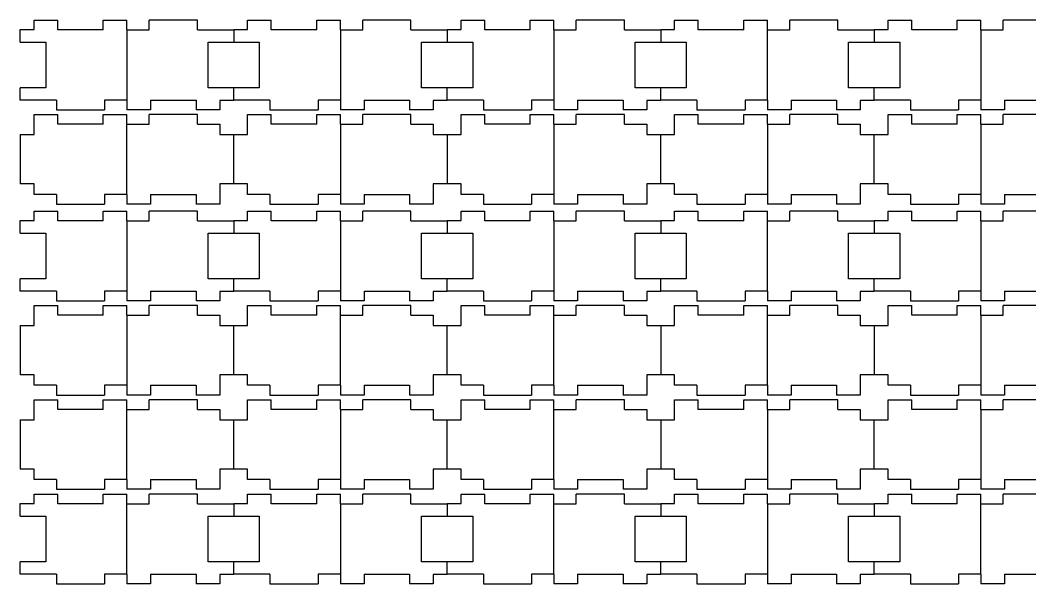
# Model space of a CAD drawing. Extents: x -371 to 97, y -273 to 225.
# Drawn here: x -368.1 to -150.6, y 103.6 to 225.1 of the extents above; entities that cross this region are included whole.
import ezdxf

# ---------------------------------------------------------------- set-up
doc = ezdxf.new("R2010")
doc.units = 0
doc.layers.get('0').update_dxf_attribs({"linetype": 'CONTINUOUS'})

msp = doc.modelspace()

# ---------------------------------------------------------------- linework, layer by layer
for p, q in [((-365.13, 225.1), (-360.03, 225.1)), ((-365.13, 223.1), (-365.13, 225.1)), ((-360.03, 223), (-360.03, 225.1)), ((-350.23, 223), (-350.23, 225.1)), ((-350.23, 225.1), (-345.13, 225.1)), ((-345.13, 223), (-345.13, 225.1)), ((-329.93, 225.1), (-340.33, 225.1)), ((-340.33, 223), (-340.33, 225.1)), ((-329.93, 223), (-329.93, 225.1)), ((-319.13, 225.1), (-314.03, 225.1)), ((-319.13, 223.1), (-319.13, 225.1)), ((-314.03, 223), (-314.03, 225.1)), ((-304.23, 223), (-304.23, 225.1)), ((-304.23, 225.1), (-299.13, 225.1)), ((-299.13, 223), (-299.13, 225.1)), ((-283.93, 225.1), (-294.33, 225.1)), ((-294.33, 223), (-294.33, 225.1)), ((-283.93, 223), (-283.93, 225.1)), ((-273.13, 225.1), (-268.03, 225.1)), ((-273.13, 223.1), (-273.13, 225.1)), ((-268.03, 223), (-268.03, 225.1)), ((-258.23, 223), (-258.23, 225.1)), ((-258.23, 225.1), (-253.13, 225.1)), ((-253.13, 223), (-253.13, 225.1)), ((-237.93, 225.1), (-248.33, 225.1)), ((-248.33, 223), (-248.33, 225.1)), ((-237.93, 223), (-237.93, 225.1)), ((-227.13, 225.1), (-222.03, 225.1)), ((-227.13, 223.1), (-227.13, 225.1)), ((-222.03, 223), (-222.03, 225.1)), ((-212.23, 223), (-212.23, 225.1)), ((-212.23, 225.1), (-207.13, 225.1)), ((-207.13, 223), (-207.13, 225.1)), ((-191.93, 225.1), (-202.33, 225.1)), ((-202.33, 223), (-202.33, 225.1)), ((-191.93, 223), (-191.93, 225.1)), ((-181.13, 225.1), (-176.03, 225.1)), ((-181.13, 223.1), (-181.13, 225.1)), ((-176.03, 223), (-176.03, 225.1)), ((-166.23, 223), (-166.23, 225.1)), ((-166.23, 225.1), (-161.13, 225.1)), ((-161.13, 223), (-161.13, 225.1)), ((-145.93, 225.1), (-156.33, 225.1)), ((-156.33, 223), (-156.33, 225.1)), ((-368.13, 220.33), (-368.13, 223.1)), ((-368.13, 223.1), (-365.13, 223.1)), ((-350.23, 223), (-360.03, 223)), ((-345.13, 223), (-340.33, 223)), ((-345.13, 223), (-345.13, 207.87)), ((-329.93, 223), (-322.13, 223)), ((-322.13, 223.1), (-319.13, 223.1)), ((-322.13, 223), (-322.13, 223.1)), ((-322.13, 223), (-322.13, 220.33)), ((-304.23, 223), (-314.03, 223)), ((-299.13, 223), (-294.33, 223)), ((-299.13, 223), (-299.13, 207.87)), ((-283.93, 223), (-276.13, 223)), ((-276.13, 223.1), (-273.13, 223.1)), ((-276.13, 223), (-276.13, 223.1)), ((-276.13, 223), (-276.13, 220.33)), ((-258.23, 223), (-268.03, 223)), ((-253.13, 223), (-248.33, 223)), ((-253.13, 223), (-253.13, 207.87)), ((-237.93, 223), (-230.13, 223)), ((-230.13, 223.1), (-227.13, 223.1)), ((-230.13, 223), (-230.13, 223.1)), ((-230.13, 223), (-230.13, 220.33)), ((-212.23, 223), (-222.03, 223)), ((-207.13, 223), (-202.33, 223)), ((-207.13, 207.87), (-207.13, 223)), ((-191.93, 223), (-184.13, 223)), ((-184.13, 223.1), (-181.13, 223.1)), ((-184.13, 223), (-184.13, 223.1)), ((-184.13, 223), (-184.13, 220.33)), ((-166.23, 223), (-176.03, 223)), ((-161.13, 223), (-156.33, 223)), ((-161.13, 223), (-161.13, 207.87)), ((-368.13, 220.33), (-362.63, 220.33)), ((-362.63, 220.33), (-362.63, 210.53)), ((-327.63, 210.53), (-327.63, 220.33)), ((-327.63, 220.33), (-322.13, 220.33)), ((-322.13, 220.33), (-316.63, 220.33)), ((-316.63, 220.33), (-316.63, 210.53)), ((-281.63, 210.53), (-281.63, 220.33)), ((-281.63, 220.33), (-276.13, 220.33)), ((-276.13, 220.33), (-270.63, 220.33)), ((-270.63, 220.33), (-270.63, 210.53)), ((-235.63, 210.53), (-235.63, 220.33)), ((-235.63, 220.33), (-230.13, 220.33)), ((-230.13, 220.33), (-224.63, 220.33)), ((-224.63, 220.33), (-224.63, 210.53)), ((-189.63, 210.53), (-189.63, 220.33)), ((-189.63, 220.33), (-184.13, 220.33)), ((-184.13, 220.33), (-178.63, 220.33)), ((-178.63, 220.33), (-178.63, 210.53)), ((-362.63, 210.53), (-368.13, 210.53)), ((-368.13, 207.87), (-368.13, 210.53)), ((-322.13, 210.53), (-327.63, 210.53)), ((-316.63, 210.53), (-322.13, 210.53)), ((-322.13, 207.87), (-322.13, 210.53)), ((-276.13, 210.53), (-281.63, 210.53)), ((-270.63, 210.53), (-276.13, 210.53)), ((-276.13, 207.87), (-276.13, 210.53)), ((-230.13, 210.53), (-235.63, 210.53)), ((-224.63, 210.53), (-230.13, 210.53)), ((-230.13, 207.87), (-230.13, 210.53)), ((-184.13, 210.53), (-189.63, 210.53)), ((-178.63, 210.53), (-184.13, 210.53)), ((-184.13, 207.87), (-184.13, 210.53)), ((-360.33, 207.87), (-368.13, 207.87)), ((-360.33, 207.87), (-360.33, 205.77)), ((-345.13, 207.87), (-349.93, 207.87)), ((-349.93, 207.87), (-349.93, 205.77)), ((-345.13, 207.87), (-345.13, 205.77)), ((-340.03, 207.87), (-340.03, 205.77)), ((-340.03, 207.87), (-330.23, 207.87)), ((-330.23, 207.87), (-330.23, 205.77)), ((-322.13, 207.77), (-325.13, 207.77)), ((-325.13, 207.77), (-325.13, 205.77)), ((-314.33, 207.87), (-322.13, 207.87)), ((-322.13, 207.87), (-322.13, 207.77)), ((-314.33, 207.87), (-314.33, 205.77)), ((-299.13, 207.87), (-303.93, 207.87)), ((-303.93, 207.87), (-303.93, 205.77)), ((-299.13, 207.87), (-299.13, 205.77)), ((-294.03, 207.87), (-294.03, 205.77)), ((-294.03, 207.87), (-284.23, 207.87)), ((-284.23, 207.87), (-284.23, 205.77)), ((-276.13, 207.77), (-279.13, 207.77)), ((-279.13, 207.77), (-279.13, 205.77)), ((-268.33, 207.87), (-276.13, 207.87)), ((-276.13, 207.87), (-276.13, 207.77)), ((-268.33, 207.87), (-268.33, 205.77)), ((-253.13, 207.87), (-257.93, 207.87)), ((-257.93, 207.87), (-257.93, 205.77)), ((-253.13, 207.87), (-253.13, 205.77)), ((-248.03, 207.87), (-248.03, 205.77)), ((-248.03, 207.87), (-238.23, 207.87)), ((-238.23, 207.87), (-238.23, 205.77)), ((-230.13, 207.77), (-233.13, 207.77)), ((-233.13, 207.77), (-233.13, 205.77)), ((-222.33, 207.87), (-230.13, 207.87)), ((-230.13, 207.87), (-230.13, 207.77)), ((-222.33, 207.87), (-222.33, 205.77)), ((-207.13, 207.87), (-211.93, 207.87)), ((-211.93, 207.87), (-211.93, 205.77)), ((-207.13, 207.87), (-207.13, 205.77)), ((-202.03, 207.87), (-202.03, 205.77)), ((-202.03, 207.87), (-192.23, 207.87)), ((-192.23, 207.87), (-192.23, 205.77)), ((-184.13, 207.77), (-187.13, 207.77)), ((-187.13, 207.77), (-187.13, 205.77)), ((-176.33, 207.87), (-184.13, 207.87)), ((-184.13, 207.87), (-184.13, 207.77)), ((-176.33, 207.87), (-176.33, 205.77)), ((-161.13, 207.87), (-165.93, 207.87)), ((-165.93, 207.87), (-165.93, 205.77)), ((-161.13, 207.87), (-161.13, 205.77)), ((-156.03, 207.87), (-156.03, 205.77)), ((-156.03, 207.87), (-146.23, 207.87)), ((-365.13, 204.77), (-360.03, 204.77)), ((-365.13, 200.43), (-365.13, 204.77)), ((-360.33, 205.77), (-349.93, 205.77)), ((-360.03, 202.68), (-360.03, 204.77)), ((-350.23, 202.68), (-350.23, 204.77)), ((-350.23, 204.77), (-345.13, 204.77)), ((-340.03, 205.77), (-345.13, 205.77)), ((-345.13, 202.68), (-345.13, 204.77)), ((-329.93, 204.77), (-340.33, 204.77)), ((-340.33, 202.68), (-340.33, 204.77)), ((-325.13, 205.77), (-330.23, 205.77)), ((-329.93, 202.68), (-329.93, 204.77)), ((-319.13, 204.77), (-314.03, 204.77)), ((-319.13, 200.43), (-319.13, 204.77)), ((-314.33, 205.77), (-303.93, 205.77)), ((-314.03, 202.68), (-314.03, 204.77)), ((-304.23, 202.68), (-304.23, 204.77)), ((-304.23, 204.77), (-299.13, 204.77)), ((-294.03, 205.77), (-299.13, 205.77)), ((-299.13, 202.68), (-299.13, 204.77)), ((-283.93, 204.77), (-294.33, 204.77)), ((-294.33, 202.68), (-294.33, 204.77)), ((-279.13, 205.77), (-284.23, 205.77)), ((-283.93, 202.68), (-283.93, 204.77)), ((-273.13, 204.77), (-268.03, 204.77)), ((-273.13, 200.43), (-273.13, 204.77)), ((-268.33, 205.77), (-257.93, 205.77)), ((-268.03, 202.68), (-268.03, 204.77)), ((-258.23, 202.68), (-258.23, 204.77)), ((-258.23, 204.77), (-253.13, 204.77)), ((-248.03, 205.77), (-253.13, 205.77)), ((-253.13, 202.68), (-253.13, 204.77)), ((-237.93, 204.77), (-248.33, 204.77)), ((-248.33, 202.68), (-248.33, 204.77)), ((-233.13, 205.77), (-238.23, 205.77)), ((-237.93, 202.68), (-237.93, 204.77)), ((-227.13, 204.77), (-222.03, 204.77)), ((-227.13, 200.43), (-227.13, 204.77)), ((-222.33, 205.77), (-211.93, 205.77)), ((-222.03, 202.68), (-222.03, 204.77)), ((-212.23, 202.68), (-212.23, 204.77)), ((-212.23, 204.77), (-207.13, 204.77)), ((-202.03, 205.77), (-207.13, 205.77)), ((-207.13, 202.68), (-207.13, 204.77)), ((-191.93, 204.77), (-202.33, 204.77)), ((-202.33, 202.68), (-202.33, 204.77)), ((-187.13, 205.77), (-192.23, 205.77)), ((-191.93, 202.68), (-191.93, 204.77)), ((-181.13, 204.77), (-176.03, 204.77)), ((-181.13, 200.43), (-181.13, 204.77)), ((-176.33, 205.77), (-165.93, 205.77)), ((-176.03, 202.68), (-176.03, 204.77)), ((-166.23, 202.68), (-166.23, 204.77)), ((-166.23, 204.77), (-161.13, 204.77)), ((-156.03, 205.77), (-161.13, 205.77)), ((-161.13, 202.68), (-161.13, 204.77)), ((-145.93, 204.77), (-156.33, 204.77)), ((-156.33, 202.68), (-156.33, 204.77)), ((-350.23, 202.68), (-360.03, 202.68)), ((-345.13, 202.68), (-340.33, 202.68)), ((-345.13, 187.55), (-345.13, 202.68)), ((-329.93, 202.68), (-325.13, 202.68)), ((-325.13, 202.68), (-325.13, 200.43)), ((-304.23, 202.68), (-314.03, 202.68)), ((-299.13, 202.68), (-294.33, 202.68)), ((-299.13, 202.68), (-299.13, 187.55)), ((-283.93, 202.68), (-279.13, 202.68)), ((-279.13, 202.68), (-279.13, 200.43)), ((-258.23, 202.68), (-268.03, 202.68)), ((-253.13, 202.68), (-248.33, 202.68)), ((-253.13, 202.68), (-253.13, 187.55)), ((-237.93, 202.68), (-233.13, 202.68)), ((-233.13, 202.68), (-233.13, 200.43)), ((-212.23, 202.68), (-222.03, 202.68)), ((-207.13, 202.68), (-202.33, 202.68)), ((-207.13, 202.68), (-207.13, 187.55)), ((-191.93, 202.68), (-187.13, 202.68)), ((-187.13, 202.68), (-187.13, 200.43)), ((-166.23, 202.68), (-176.03, 202.68)), ((-161.13, 202.68), (-156.33, 202.68)), ((-161.13, 202.68), (-161.13, 187.55)), ((-368.13, 200.43), (-368.13, 189.8)), ((-368.13, 200.43), (-365.13, 200.43)), ((-325.13, 200.43), (-322.13, 200.43)), ((-322.13, 189.8), (-322.13, 200.43)), ((-322.13, 200.43), (-319.13, 200.43)), ((-279.13, 200.43), (-276.13, 200.43)), ((-276.13, 200.43), (-276.13, 189.8)), ((-276.13, 200.43), (-273.13, 200.43)), ((-233.13, 200.43), (-230.13, 200.43)), ((-230.13, 189.8), (-230.13, 200.43)), ((-230.13, 200.43), (-227.13, 200.43)), ((-187.13, 200.43), (-184.13, 200.43)), ((-184.13, 189.8), (-184.13, 200.43)), ((-184.13, 200.43), (-181.13, 200.43)), ((-365.13, 189.8), (-368.13, 189.8)), ((-365.13, 187.55), (-365.13, 189.8)), ((-325.13, 189.8), (-325.13, 185.45)), ((-322.13, 189.8), (-325.13, 189.8)), ((-319.13, 189.8), (-322.13, 189.8)), ((-319.13, 187.55), (-319.13, 189.8)), ((-279.13, 189.8), (-279.13, 185.45)), ((-276.13, 189.8), (-279.13, 189.8)), ((-273.13, 189.8), (-276.13, 189.8)), ((-273.13, 187.55), (-273.13, 189.8)), ((-233.13, 189.8), (-233.13, 185.45)), ((-230.13, 189.8), (-233.13, 189.8)), ((-227.13, 189.8), (-230.13, 189.8)), ((-227.13, 187.55), (-227.13, 189.8)), ((-187.13, 189.8), (-187.13, 185.45)), ((-184.13, 189.8), (-187.13, 189.8)), ((-181.13, 189.8), (-184.13, 189.8)), ((-181.13, 187.55), (-181.13, 189.8)), ((-360.33, 187.55), (-365.13, 187.55)), ((-360.33, 187.55), (-360.33, 185.45)), ((-345.13, 187.55), (-349.93, 187.55)), ((-349.93, 187.55), (-349.93, 185.45)), ((-345.13, 187.55), (-345.13, 185.45)), ((-340.03, 187.55), (-340.03, 185.45)), ((-340.03, 187.55), (-330.23, 187.55)), ((-330.23, 187.55), (-330.23, 185.45)), ((-314.33, 187.55), (-319.13, 187.55)), ((-314.33, 187.55), (-314.33, 185.45)), ((-299.13, 187.55), (-303.93, 187.55)), ((-303.93, 187.55), (-303.93, 185.45)), ((-299.13, 187.55), (-299.13, 185.45)), ((-294.03, 187.55), (-294.03, 185.45)), ((-294.03, 187.55), (-284.23, 187.55)), ((-284.23, 187.55), (-284.23, 185.45)), ((-268.33, 187.55), (-273.13, 187.55)), ((-268.33, 187.55), (-268.33, 185.45)), ((-253.13, 187.55), (-257.93, 187.55)), ((-257.93, 187.55), (-257.93, 185.45)), ((-253.13, 187.55), (-253.13, 185.45)), ((-248.03, 187.55), (-248.03, 185.45)), ((-248.03, 187.55), (-238.23, 187.55)), ((-238.23, 187.55), (-238.23, 185.45)), ((-222.33, 187.55), (-227.13, 187.55)), ((-222.33, 187.55), (-222.33, 185.45)), ((-207.13, 187.55), (-211.93, 187.55)), ((-211.93, 187.55), (-211.93, 185.45)), ((-207.13, 187.55), (-207.13, 185.45)), ((-202.03, 187.55), (-202.03, 185.45)), ((-202.03, 187.55), (-192.23, 187.55)), ((-192.23, 187.55), (-192.23, 185.45)), ((-176.33, 187.55), (-181.13, 187.55)), ((-176.33, 187.55), (-176.33, 185.45)), ((-161.13, 187.55), (-165.93, 187.55)), ((-165.93, 187.55), (-165.93, 185.45)), ((-161.13, 187.55), (-161.13, 185.45)), ((-156.03, 187.55), (-156.03, 185.45)), ((-156.03, 187.55), (-146.23, 187.55)), ((-360.33, 185.45), (-349.93, 185.45)), ((-340.03, 185.45), (-345.13, 185.45)), ((-325.13, 185.45), (-330.23, 185.45)), ((-314.33, 185.45), (-303.93, 185.45)), ((-294.03, 185.45), (-299.13, 185.45)), ((-279.13, 185.45), (-284.23, 185.45)), ((-268.33, 185.45), (-257.93, 185.45)), ((-248.03, 185.45), (-253.13, 185.45)), ((-233.13, 185.45), (-238.23, 185.45)), ((-222.33, 185.45), (-211.93, 185.45)), ((-202.03, 185.45), (-207.13, 185.45)), ((-187.13, 185.45), (-192.23, 185.45)), ((-176.33, 185.45), (-165.93, 185.45)), ((-156.03, 185.45), (-161.13, 185.45)), ((-365.13, 183.94), (-360.03, 183.94)), ((-365.13, 181.95), (-365.13, 183.94)), ((-360.03, 181.85), (-360.03, 183.94)), ((-350.23, 181.85), (-350.23, 183.94)), ((-350.23, 183.94), (-345.13, 183.94)), ((-345.13, 181.85), (-345.13, 183.94)), ((-329.93, 183.94), (-340.33, 183.94)), ((-340.33, 181.85), (-340.33, 183.94)), ((-329.93, 181.85), (-329.93, 183.94)), ((-319.13, 183.94), (-314.03, 183.94)), ((-319.13, 181.95), (-319.13, 183.94)), ((-314.03, 181.85), (-314.03, 183.94)), ((-304.23, 181.85), (-304.23, 183.94)), ((-304.23, 183.94), (-299.13, 183.94)), ((-299.13, 181.85), (-299.13, 183.94)), ((-283.93, 183.94), (-294.33, 183.94)), ((-294.33, 181.85), (-294.33, 183.94)), ((-283.93, 181.85), (-283.93, 183.94)), ((-273.13, 183.94), (-268.03, 183.94)), ((-273.13, 181.95), (-273.13, 183.94)), ((-268.03, 181.85), (-268.03, 183.94)), ((-258.23, 181.85), (-258.23, 183.94)), ((-258.23, 183.94), (-253.13, 183.94)), ((-253.13, 181.85), (-253.13, 183.94)), ((-237.93, 183.94), (-248.33, 183.94)), ((-248.33, 181.85), (-248.33, 183.94)), ((-237.93, 181.85), (-237.93, 183.94)), ((-227.13, 183.94), (-222.03, 183.94)), ((-227.13, 181.95), (-227.13, 183.94)), ((-222.03, 181.85), (-222.03, 183.94)), ((-212.23, 181.85), (-212.23, 183.94)), ((-212.23, 183.94), (-207.13, 183.94)), ((-207.13, 181.85), (-207.13, 183.94)), ((-191.93, 183.94), (-202.33, 183.94)), ((-202.33, 181.85), (-202.33, 183.94)), ((-191.93, 181.85), (-191.93, 183.94)), ((-181.13, 183.94), (-176.03, 183.94)), ((-181.13, 181.95), (-181.13, 183.94)), ((-176.03, 181.85), (-176.03, 183.94)), ((-166.23, 181.85), (-166.23, 183.94)), ((-166.23, 183.94), (-161.13, 183.94)), ((-161.13, 181.85), (-161.13, 183.94)), ((-145.93, 183.94), (-156.33, 183.94)), ((-156.33, 181.85), (-156.33, 183.94)), ((-368.13, 179.18), (-368.13, 181.95)), ((-368.13, 181.95), (-365.13, 181.95)), ((-350.23, 181.85), (-360.03, 181.85)), ((-345.13, 181.85), (-340.33, 181.85)), ((-345.13, 181.85), (-345.13, 166.72)), ((-329.93, 181.85), (-322.13, 181.85)), ((-322.13, 181.95), (-319.13, 181.95)), ((-322.13, 181.85), (-322.13, 181.95)), ((-322.13, 181.85), (-322.13, 179.18)), ((-304.23, 181.85), (-314.03, 181.85)), ((-299.13, 181.85), (-294.33, 181.85)), ((-299.13, 181.85), (-299.13, 166.72)), ((-283.93, 181.85), (-276.13, 181.85)), ((-276.13, 181.95), (-273.13, 181.95)), ((-276.13, 181.85), (-276.13, 181.95)), ((-276.13, 181.85), (-276.13, 179.18)), ((-258.23, 181.85), (-268.03, 181.85)), ((-253.13, 181.85), (-248.33, 181.85)), ((-253.13, 181.85), (-253.13, 166.72)), ((-237.93, 181.85), (-230.13, 181.85)), ((-230.13, 181.95), (-227.13, 181.95)), ((-230.13, 181.85), (-230.13, 181.95)), ((-230.13, 181.85), (-230.13, 179.18)), ((-212.23, 181.85), (-222.03, 181.85)), ((-207.13, 181.85), (-202.33, 181.85)), ((-207.13, 166.72), (-207.13, 181.85)), ((-191.93, 181.85), (-184.13, 181.85)), ((-184.13, 181.95), (-181.13, 181.95)), ((-184.13, 181.85), (-184.13, 181.95)), ((-184.13, 181.85), (-184.13, 179.18)), ((-166.23, 181.85), (-176.03, 181.85)), ((-161.13, 181.85), (-156.33, 181.85)), ((-161.13, 181.85), (-161.13, 166.72)), ((-368.13, 179.18), (-362.63, 179.18)), ((-362.63, 179.18), (-362.63, 169.38)), ((-327.63, 169.38), (-327.63, 179.18)), ((-327.63, 179.18), (-322.13, 179.18)), ((-322.13, 179.18), (-316.63, 179.18)), ((-316.63, 179.18), (-316.63, 169.38)), ((-281.63, 169.38), (-281.63, 179.18)), ((-281.63, 179.18), (-276.13, 179.18)), ((-276.13, 179.18), (-270.63, 179.18)), ((-270.63, 179.18), (-270.63, 169.38)), ((-235.63, 169.38), (-235.63, 179.18)), ((-235.63, 179.18), (-230.13, 179.18)), ((-230.13, 179.18), (-224.63, 179.18)), ((-224.63, 179.18), (-224.63, 169.38)), ((-189.63, 169.38), (-189.63, 179.18)), ((-189.63, 179.18), (-184.13, 179.18)), ((-184.13, 179.18), (-178.63, 179.18)), ((-178.63, 179.18), (-178.63, 169.38)), ((-362.63, 169.38), (-368.13, 169.38)), ((-368.13, 166.72), (-368.13, 169.38)), ((-322.13, 169.38), (-327.63, 169.38)), ((-316.63, 169.38), (-322.13, 169.38)), ((-322.13, 166.72), (-322.13, 169.38)), ((-276.13, 169.38), (-281.63, 169.38)), ((-270.63, 169.38), (-276.13, 169.38)), ((-276.13, 166.72), (-276.13, 169.38)), ((-230.13, 169.38), (-235.63, 169.38)), ((-224.63, 169.38), (-230.13, 169.38)), ((-230.13, 166.72), (-230.13, 169.38)), ((-184.13, 169.38), (-189.63, 169.38)), ((-178.63, 169.38), (-184.13, 169.38)), ((-184.13, 166.72), (-184.13, 169.38)), ((-360.33, 166.72), (-368.13, 166.72)), ((-360.33, 166.72), (-360.33, 164.62)), ((-345.13, 166.72), (-349.93, 166.72)), ((-349.93, 166.72), (-349.93, 164.62)), ((-345.13, 166.72), (-345.13, 164.62)), ((-340.03, 166.72), (-340.03, 164.62)), ((-340.03, 166.72), (-330.23, 166.72)), ((-330.23, 166.72), (-330.23, 164.62)), ((-322.13, 166.62), (-325.13, 166.62)), ((-325.13, 166.62), (-325.13, 164.62)), ((-314.33, 166.72), (-322.13, 166.72)), ((-322.13, 166.72), (-322.13, 166.62)), ((-314.33, 166.72), (-314.33, 164.62)), ((-299.13, 166.72), (-303.93, 166.72)), ((-303.93, 166.72), (-303.93, 164.62)), ((-299.13, 166.72), (-299.13, 164.62)), ((-294.03, 166.72), (-294.03, 164.62)), ((-294.03, 166.72), (-284.23, 166.72)), ((-284.23, 166.72), (-284.23, 164.62)), ((-276.13, 166.62), (-279.13, 166.62)), ((-279.13, 166.62), (-279.13, 164.62)), ((-268.33, 166.72), (-276.13, 166.72)), ((-276.13, 166.72), (-276.13, 166.62)), ((-268.33, 166.72), (-268.33, 164.62)), ((-253.13, 166.72), (-257.93, 166.72)), ((-257.93, 166.72), (-257.93, 164.62)), ((-253.13, 166.72), (-253.13, 164.62)), ((-248.03, 166.72), (-248.03, 164.62)), ((-248.03, 166.72), (-238.23, 166.72)), ((-238.23, 166.72), (-238.23, 164.62)), ((-230.13, 166.62), (-233.13, 166.62)), ((-233.13, 166.62), (-233.13, 164.62)), ((-222.33, 166.72), (-230.13, 166.72)), ((-230.13, 166.72), (-230.13, 166.62)), ((-222.33, 166.72), (-222.33, 164.62)), ((-207.13, 166.72), (-211.93, 166.72)), ((-211.93, 166.72), (-211.93, 164.62)), ((-207.13, 166.72), (-207.13, 164.62)), ((-202.03, 166.72), (-202.03, 164.62)), ((-202.03, 166.72), (-192.23, 166.72)), ((-192.23, 166.72), (-192.23, 164.62)), ((-184.13, 166.62), (-187.13, 166.62)), ((-187.13, 166.62), (-187.13, 164.62)), ((-176.33, 166.72), (-184.13, 166.72)), ((-184.13, 166.72), (-184.13, 166.62)), ((-176.33, 166.72), (-176.33, 164.62)), ((-161.13, 166.72), (-165.93, 166.72)), ((-165.93, 166.72), (-165.93, 164.62)), ((-161.13, 166.72), (-161.13, 164.62)), ((-156.03, 166.72), (-156.03, 164.62)), ((-156.03, 166.72), (-146.23, 166.72)), ((-365.13, 163.62), (-360.03, 163.62)), ((-365.13, 159.28), (-365.13, 163.62)), ((-360.33, 164.62), (-349.93, 164.62)), ((-360.03, 161.53), (-360.03, 163.62)), ((-350.23, 161.53), (-350.23, 163.62)), ((-350.23, 163.62), (-345.13, 163.62)), ((-340.03, 164.62), (-345.13, 164.62)), ((-345.13, 161.53), (-345.13, 163.62)), ((-329.93, 163.62), (-340.33, 163.62)), ((-340.33, 161.53), (-340.33, 163.62)), ((-325.13, 164.62), (-330.23, 164.62)), ((-329.93, 161.53), (-329.93, 163.62)), ((-319.13, 163.62), (-314.03, 163.62)), ((-319.13, 159.28), (-319.13, 163.62)), ((-314.33, 164.62), (-303.93, 164.62)), ((-314.03, 161.53), (-314.03, 163.62)), ((-304.23, 161.53), (-304.23, 163.62)), ((-304.23, 163.62), (-299.13, 163.62)), ((-294.03, 164.62), (-299.13, 164.62)), ((-299.13, 161.53), (-299.13, 163.62)), ((-283.93, 163.62), (-294.33, 163.62)), ((-294.33, 161.53), (-294.33, 163.62)), ((-279.13, 164.62), (-284.23, 164.62)), ((-283.93, 161.53), (-283.93, 163.62)), ((-273.13, 163.62), (-268.03, 163.62)), ((-273.13, 159.28), (-273.13, 163.62)), ((-268.33, 164.62), (-257.93, 164.62)), ((-268.03, 161.53), (-268.03, 163.62)), ((-258.23, 161.53), (-258.23, 163.62)), ((-258.23, 163.62), (-253.13, 163.62)), ((-248.03, 164.62), (-253.13, 164.62)), ((-253.13, 161.53), (-253.13, 163.62)), ((-237.93, 163.62), (-248.33, 163.62)), ((-248.33, 161.53), (-248.33, 163.62)), ((-233.13, 164.62), (-238.23, 164.62)), ((-237.93, 161.53), (-237.93, 163.62)), ((-227.13, 163.62), (-222.03, 163.62)), ((-227.13, 159.28), (-227.13, 163.62)), ((-222.33, 164.62), (-211.93, 164.62)), ((-222.03, 161.53), (-222.03, 163.62)), ((-212.23, 161.53), (-212.23, 163.62)), ((-212.23, 163.62), (-207.13, 163.62)), ((-202.03, 164.62), (-207.13, 164.62)), ((-207.13, 161.53), (-207.13, 163.62)), ((-191.93, 163.62), (-202.33, 163.62)), ((-202.33, 161.53), (-202.33, 163.62)), ((-187.13, 164.62), (-192.23, 164.62)), ((-191.93, 161.53), (-191.93, 163.62)), ((-181.13, 163.62), (-176.03, 163.62)), ((-181.13, 159.28), (-181.13, 163.62)), ((-176.33, 164.62), (-165.93, 164.62)), ((-176.03, 161.53), (-176.03, 163.62)), ((-166.23, 161.53), (-166.23, 163.62)), ((-166.23, 163.62), (-161.13, 163.62)), ((-156.03, 164.62), (-161.13, 164.62)), ((-161.13, 161.53), (-161.13, 163.62)), ((-145.93, 163.62), (-156.33, 163.62)), ((-156.33, 161.53), (-156.33, 163.62)), ((-350.23, 161.53), (-360.03, 161.53)), ((-345.13, 161.53), (-340.33, 161.53)), ((-345.13, 161.53), (-345.13, 146.4)), ((-329.93, 161.53), (-325.13, 161.53)), ((-325.13, 161.53), (-325.13, 159.28)), ((-304.23, 161.53), (-314.03, 161.53)), ((-299.13, 161.53), (-294.33, 161.53)), ((-299.13, 146.4), (-299.13, 161.53)), ((-283.93, 161.53), (-279.13, 161.53)), ((-279.13, 161.53), (-279.13, 159.28)), ((-258.23, 161.53), (-268.03, 161.53)), ((-253.13, 161.53), (-248.33, 161.53)), ((-253.13, 146.4), (-253.13, 161.53)), ((-237.93, 161.53), (-233.13, 161.53)), ((-233.13, 161.53), (-233.13, 159.28)), ((-212.23, 161.53), (-222.03, 161.53)), ((-207.13, 161.53), (-202.33, 161.53)), ((-207.13, 146.4), (-207.13, 161.53)), ((-191.93, 161.53), (-187.13, 161.53)), ((-187.13, 161.53), (-187.13, 159.28)), ((-166.23, 161.53), (-176.03, 161.53)), ((-161.13, 161.53), (-156.33, 161.53)), ((-161.13, 161.53), (-161.13, 146.4)), ((-368.13, 159.28), (-368.13, 148.65)), ((-368.13, 159.28), (-365.13, 159.28)), ((-325.13, 159.28), (-322.13, 159.28)), ((-322.13, 148.65), (-322.13, 159.28)), ((-322.13, 159.28), (-319.13, 159.28)), ((-279.13, 159.28), (-276.13, 159.28)), ((-276.13, 148.65), (-276.13, 159.28)), ((-276.13, 159.28), (-273.13, 159.28)), ((-233.13, 159.28), (-230.13, 159.28)), ((-230.13, 159.28), (-230.13, 148.65)), ((-230.13, 159.28), (-227.13, 159.28)), ((-187.13, 159.28), (-184.13, 159.28)), ((-184.13, 159.28), (-184.13, 148.65)), ((-184.13, 159.28), (-181.13, 159.28)), ((-365.13, 148.65), (-368.13, 148.65)), ((-365.13, 146.4), (-365.13, 148.65)), ((-325.13, 148.65), (-325.13, 144.3)), ((-322.13, 148.65), (-325.13, 148.65)), ((-319.13, 148.65), (-322.13, 148.65)), ((-319.13, 146.4), (-319.13, 148.65)), ((-279.13, 148.65), (-279.13, 144.3)), ((-276.13, 148.65), (-279.13, 148.65)), ((-273.13, 148.65), (-276.13, 148.65)), ((-273.13, 146.4), (-273.13, 148.65)), ((-233.13, 148.65), (-233.13, 144.3)), ((-230.13, 148.65), (-233.13, 148.65)), ((-227.13, 148.65), (-230.13, 148.65)), ((-227.13, 146.4), (-227.13, 148.65)), ((-187.13, 148.65), (-187.13, 144.3)), ((-184.13, 148.65), (-187.13, 148.65)), ((-181.13, 148.65), (-184.13, 148.65)), ((-181.13, 146.4), (-181.13, 148.65)), ((-360.33, 146.4), (-365.13, 146.4)), ((-360.33, 146.4), (-360.33, 144.3)), ((-345.13, 146.4), (-349.93, 146.4)), ((-349.93, 146.4), (-349.93, 144.3)), ((-345.13, 146.4), (-345.13, 144.3)), ((-340.03, 146.4), (-340.03, 144.3)), ((-340.03, 146.4), (-330.23, 146.4)), ((-330.23, 146.4), (-330.23, 144.3)), ((-314.33, 146.4), (-319.13, 146.4)), ((-314.33, 146.4), (-314.33, 144.3)), ((-299.13, 146.4), (-303.93, 146.4)), ((-303.93, 146.4), (-303.93, 144.3)), ((-299.13, 146.4), (-299.13, 144.3)), ((-294.03, 146.4), (-294.03, 144.3)), ((-294.03, 146.4), (-284.23, 146.4)), ((-284.23, 146.4), (-284.23, 144.3)), ((-268.33, 146.4), (-273.13, 146.4)), ((-268.33, 146.4), (-268.33, 144.3)), ((-253.13, 146.4), (-257.93, 146.4)), ((-257.93, 146.4), (-257.93, 144.3)), ((-253.13, 146.4), (-253.13, 144.3)), ((-248.03, 146.4), (-248.03, 144.3)), ((-248.03, 146.4), (-238.23, 146.4)), ((-238.23, 146.4), (-238.23, 144.3)), ((-222.33, 146.4), (-227.13, 146.4)), ((-222.33, 146.4), (-222.33, 144.3)), ((-207.13, 146.4), (-211.93, 146.4)), ((-211.93, 146.4), (-211.93, 144.3)), ((-207.13, 146.4), (-207.13, 144.3)), ((-202.03, 146.4), (-202.03, 144.3)), ((-202.03, 146.4), (-192.23, 146.4)), ((-192.23, 146.4), (-192.23, 144.3)), ((-176.33, 146.4), (-181.13, 146.4)), ((-176.33, 146.4), (-176.33, 144.3)), ((-161.13, 146.4), (-165.93, 146.4)), ((-165.93, 146.4), (-165.93, 144.3)), ((-161.13, 146.4), (-161.13, 144.3)), ((-156.03, 146.4), (-156.03, 144.3)), ((-156.03, 146.4), (-146.23, 146.4)), ((-360.33, 144.3), (-349.93, 144.3)), ((-340.03, 144.3), (-345.13, 144.3)), ((-325.13, 144.3), (-330.23, 144.3)), ((-314.33, 144.3), (-303.93, 144.3)), ((-294.03, 144.3), (-299.13, 144.3)), ((-279.13, 144.3), (-284.23, 144.3)), ((-268.33, 144.3), (-257.93, 144.3)), ((-248.03, 144.3), (-253.13, 144.3)), ((-233.13, 144.3), (-238.23, 144.3)), ((-222.33, 144.3), (-211.93, 144.3)), ((-202.03, 144.3), (-207.13, 144.3)), ((-187.13, 144.3), (-192.23, 144.3)), ((-176.33, 144.3), (-165.93, 144.3)), ((-156.03, 144.3), (-161.13, 144.3)), ((-365.13, 143.3), (-360.03, 143.3)), ((-365.13, 138.96), (-365.13, 143.3)), ((-360.03, 141.21), (-360.03, 143.3)), ((-350.23, 141.21), (-350.23, 143.3)), ((-350.23, 143.3), (-345.13, 143.3)), ((-345.13, 141.21), (-345.13, 143.3)), ((-329.93, 143.3), (-340.33, 143.3)), ((-340.33, 141.21), (-340.33, 143.3)), ((-329.93, 141.21), (-329.93, 143.3)), ((-319.13, 143.3), (-314.03, 143.3)), ((-319.13, 138.96), (-319.13, 143.3)), ((-314.03, 141.21), (-314.03, 143.3)), ((-304.23, 141.21), (-304.23, 143.3)), ((-304.23, 143.3), (-299.13, 143.3)), ((-299.13, 141.21), (-299.13, 143.3)), ((-283.93, 143.3), (-294.33, 143.3)), ((-294.33, 141.21), (-294.33, 143.3)), ((-283.93, 141.21), (-283.93, 143.3)), ((-273.13, 143.3), (-268.03, 143.3)), ((-273.13, 138.96), (-273.13, 143.3)), ((-268.03, 141.21), (-268.03, 143.3)), ((-258.23, 141.21), (-258.23, 143.3)), ((-258.23, 143.3), (-253.13, 143.3)), ((-253.13, 141.21), (-253.13, 143.3)), ((-237.93, 143.3), (-248.33, 143.3)), ((-248.33, 141.21), (-248.33, 143.3)), ((-237.93, 141.21), (-237.93, 143.3)), ((-227.13, 143.3), (-222.03, 143.3)), ((-227.13, 138.96), (-227.13, 143.3)), ((-222.03, 141.21), (-222.03, 143.3)), ((-212.23, 141.21), (-212.23, 143.3)), ((-212.23, 143.3), (-207.13, 143.3)), ((-207.13, 141.21), (-207.13, 143.3)), ((-191.93, 143.3), (-202.33, 143.3)), ((-202.33, 141.21), (-202.33, 143.3)), ((-191.93, 141.21), (-191.93, 143.3)), ((-181.13, 143.3), (-176.03, 143.3)), ((-181.13, 138.96), (-181.13, 143.3)), ((-176.03, 141.21), (-176.03, 143.3)), ((-166.23, 141.21), (-166.23, 143.3)), ((-166.23, 143.3), (-161.13, 143.3)), ((-161.13, 141.21), (-161.13, 143.3)), ((-145.93, 143.3), (-156.33, 143.3)), ((-156.33, 141.21), (-156.33, 143.3)), ((-350.23, 141.21), (-360.03, 141.21)), ((-345.13, 141.21), (-340.33, 141.21)), ((-345.13, 126.08), (-345.13, 141.21)), ((-329.93, 141.21), (-325.13, 141.21)), ((-325.13, 141.21), (-325.13, 138.96)), ((-304.23, 141.21), (-314.03, 141.21)), ((-299.13, 141.21), (-294.33, 141.21)), ((-299.13, 141.21), (-299.13, 126.08)), ((-283.93, 141.21), (-279.13, 141.21)), ((-279.13, 141.21), (-279.13, 138.96)), ((-258.23, 141.21), (-268.03, 141.21)), ((-253.13, 141.21), (-248.33, 141.21)), ((-253.13, 126.08), (-253.13, 141.21)), ((-237.93, 141.21), (-233.13, 141.21)), ((-233.13, 141.21), (-233.13, 138.96)), ((-212.23, 141.21), (-222.03, 141.21)), ((-207.13, 141.21), (-202.33, 141.21)), ((-207.13, 141.21), (-207.13, 126.08)), ((-191.93, 141.21), (-187.13, 141.21)), ((-187.13, 141.21), (-187.13, 138.96)), ((-166.23, 141.21), (-176.03, 141.21)), ((-161.13, 141.21), (-156.33, 141.21)), ((-161.13, 141.21), (-161.13, 126.08)), ((-368.13, 138.96), (-368.13, 128.33)), ((-368.13, 138.96), (-365.13, 138.96)), ((-325.13, 138.96), (-322.13, 138.96)), ((-322.13, 128.33), (-322.13, 138.96)), ((-322.13, 138.96), (-319.13, 138.96)), ((-279.13, 138.96), (-276.13, 138.96)), ((-276.13, 128.33), (-276.13, 138.96)), ((-276.13, 138.96), (-273.13, 138.96)), ((-233.13, 138.96), (-230.13, 138.96)), ((-230.13, 138.96), (-230.13, 128.33)), ((-230.13, 138.96), (-227.13, 138.96)), ((-187.13, 138.96), (-184.13, 138.96)), ((-184.13, 128.33), (-184.13, 138.96)), ((-184.13, 138.96), (-181.13, 138.96)), ((-365.13, 128.33), (-368.13, 128.33)), ((-365.13, 126.08), (-365.13, 128.33)), ((-325.13, 128.33), (-325.13, 123.98)), ((-322.13, 128.33), (-325.13, 128.33)), ((-319.13, 128.33), (-322.13, 128.33)), ((-319.13, 126.08), (-319.13, 128.33)), ((-279.13, 128.33), (-279.13, 123.98)), ((-276.13, 128.33), (-279.13, 128.33)), ((-273.13, 128.33), (-276.13, 128.33)), ((-273.13, 126.08), (-273.13, 128.33)), ((-233.13, 128.33), (-233.13, 123.98)), ((-230.13, 128.33), (-233.13, 128.33)), ((-227.13, 128.33), (-230.13, 128.33)), ((-227.13, 126.08), (-227.13, 128.33)), ((-187.13, 128.33), (-187.13, 123.98)), ((-184.13, 128.33), (-187.13, 128.33)), ((-181.13, 128.33), (-184.13, 128.33)), ((-181.13, 126.08), (-181.13, 128.33)), ((-360.33, 126.08), (-365.13, 126.08)), ((-360.33, 126.08), (-360.33, 123.98)), ((-345.13, 126.08), (-349.93, 126.08)), ((-349.93, 126.08), (-349.93, 123.98)), ((-345.13, 126.08), (-345.13, 123.98)), ((-340.03, 126.08), (-340.03, 123.98)), ((-340.03, 126.08), (-330.23, 126.08)), ((-330.23, 126.08), (-330.23, 123.98)), ((-314.33, 126.08), (-319.13, 126.08)), ((-314.33, 126.08), (-314.33, 123.98)), ((-299.13, 126.08), (-303.93, 126.08)), ((-303.93, 126.08), (-303.93, 123.98)), ((-299.13, 126.08), (-299.13, 123.98)), ((-294.03, 126.08), (-294.03, 123.98)), ((-294.03, 126.08), (-284.23, 126.08)), ((-284.23, 126.08), (-284.23, 123.98)), ((-268.33, 126.08), (-273.13, 126.08)), ((-268.33, 126.08), (-268.33, 123.98)), ((-253.13, 126.08), (-257.93, 126.08)), ((-257.93, 126.08), (-257.93, 123.98)), ((-253.13, 126.08), (-253.13, 123.98)), ((-248.03, 126.08), (-248.03, 123.98)), ((-248.03, 126.08), (-238.23, 126.08)), ((-238.23, 126.08), (-238.23, 123.98)), ((-222.33, 126.08), (-227.13, 126.08)), ((-222.33, 126.08), (-222.33, 123.98)), ((-207.13, 126.08), (-211.93, 126.08)), ((-211.93, 126.08), (-211.93, 123.98)), ((-207.13, 126.08), (-207.13, 123.98)), ((-202.03, 126.08), (-202.03, 123.98)), ((-202.03, 126.08), (-192.23, 126.08)), ((-192.23, 126.08), (-192.23, 123.98)), ((-176.33, 126.08), (-181.13, 126.08)), ((-176.33, 126.08), (-176.33, 123.98)), ((-161.13, 126.08), (-165.93, 126.08)), ((-165.93, 126.08), (-165.93, 123.98)), ((-161.13, 126.08), (-161.13, 123.98)), ((-156.03, 126.08), (-156.03, 123.98)), ((-156.03, 126.08), (-146.23, 126.08)), ((-365.13, 122.93), (-360.03, 122.93)), ((-365.13, 120.94), (-365.13, 122.93)), ((-360.33, 123.98), (-349.93, 123.98)), ((-360.03, 120.84), (-360.03, 122.93)), ((-350.23, 120.84), (-350.23, 122.93)), ((-350.23, 122.93), (-345.13, 122.93)), ((-340.03, 123.98), (-345.13, 123.98)), ((-345.13, 120.84), (-345.13, 122.93)), ((-329.93, 122.93), (-340.33, 122.93)), ((-340.33, 120.84), (-340.33, 122.93)), ((-325.13, 123.98), (-330.23, 123.98)), ((-329.93, 120.84), (-329.93, 122.93)), ((-319.13, 122.93), (-314.03, 122.93)), ((-319.13, 120.94), (-319.13, 122.93)), ((-314.33, 123.98), (-303.93, 123.98)), ((-314.03, 120.84), (-314.03, 122.93)), ((-304.23, 120.84), (-304.23, 122.93)), ((-304.23, 122.93), (-299.13, 122.93)), ((-294.03, 123.98), (-299.13, 123.98)), ((-299.13, 120.84), (-299.13, 122.93)), ((-283.93, 122.93), (-294.33, 122.93)), ((-294.33, 120.84), (-294.33, 122.93)), ((-279.13, 123.98), (-284.23, 123.98)), ((-283.93, 120.84), (-283.93, 122.93)), ((-273.13, 122.93), (-268.03, 122.93)), ((-273.13, 120.94), (-273.13, 122.93)), ((-268.33, 123.98), (-257.93, 123.98)), ((-268.03, 120.84), (-268.03, 122.93)), ((-258.23, 120.84), (-258.23, 122.93)), ((-258.23, 122.93), (-253.13, 122.93)), ((-248.03, 123.98), (-253.13, 123.98)), ((-253.13, 120.84), (-253.13, 122.93)), ((-237.93, 122.93), (-248.33, 122.93)), ((-248.33, 120.84), (-248.33, 122.93)), ((-233.13, 123.98), (-238.23, 123.98)), ((-237.93, 120.84), (-237.93, 122.93)), ((-227.13, 122.93), (-222.03, 122.93)), ((-227.13, 120.94), (-227.13, 122.93)), ((-222.33, 123.98), (-211.93, 123.98)), ((-222.03, 120.84), (-222.03, 122.93)), ((-212.23, 120.84), (-212.23, 122.93)), ((-212.23, 122.93), (-207.13, 122.93)), ((-202.03, 123.98), (-207.13, 123.98)), ((-207.13, 120.84), (-207.13, 122.93)), ((-191.93, 122.93), (-202.33, 122.93)), ((-202.33, 120.84), (-202.33, 122.93)), ((-187.13, 123.98), (-192.23, 123.98)), ((-191.93, 120.84), (-191.93, 122.93)), ((-181.13, 122.93), (-176.03, 122.93)), ((-181.13, 120.94), (-181.13, 122.93)), ((-176.33, 123.98), (-165.93, 123.98)), ((-176.03, 120.84), (-176.03, 122.93)), ((-166.23, 120.84), (-166.23, 122.93)), ((-166.23, 122.93), (-161.13, 122.93)), ((-156.03, 123.98), (-161.13, 123.98)), ((-161.13, 120.84), (-161.13, 122.93)), ((-145.93, 122.93), (-156.33, 122.93)), ((-156.33, 120.84), (-156.33, 122.93)), ((-368.13, 118.17), (-368.13, 120.94)), ((-368.13, 120.94), (-365.13, 120.94)), ((-350.23, 120.84), (-360.03, 120.84)), ((-345.13, 120.84), (-340.33, 120.84)), ((-345.13, 105.71), (-345.13, 120.84)), ((-329.93, 120.84), (-322.13, 120.84)), ((-322.13, 120.94), (-319.13, 120.94)), ((-322.13, 120.84), (-322.13, 120.94)), ((-322.13, 120.84), (-322.13, 118.17)), ((-304.23, 120.84), (-314.03, 120.84)), ((-299.13, 120.84), (-294.33, 120.84)), ((-299.13, 120.84), (-299.13, 105.71)), ((-283.93, 120.84), (-276.13, 120.84)), ((-276.13, 120.94), (-273.13, 120.94)), ((-276.13, 120.84), (-276.13, 120.94)), ((-276.13, 120.84), (-276.13, 118.17)), ((-258.23, 120.84), (-268.03, 120.84)), ((-253.13, 120.84), (-248.33, 120.84)), ((-253.13, 105.71), (-253.13, 120.84)), ((-237.93, 120.84), (-230.13, 120.84)), ((-230.13, 120.94), (-227.13, 120.94)), ((-230.13, 120.84), (-230.13, 120.94)), ((-230.13, 120.84), (-230.13, 118.17)), ((-212.23, 120.84), (-222.03, 120.84)), ((-207.13, 120.84), (-202.33, 120.84)), ((-207.13, 120.84), (-207.13, 105.71)), ((-191.93, 120.84), (-184.13, 120.84)), ((-184.13, 120.94), (-181.13, 120.94)), ((-184.13, 120.84), (-184.13, 120.94)), ((-184.13, 120.84), (-184.13, 118.17)), ((-166.23, 120.84), (-176.03, 120.84)), ((-161.13, 120.84), (-156.33, 120.84)), ((-161.13, 105.71), (-161.13, 120.84)), ((-368.13, 118.17), (-362.63, 118.17)), ((-362.63, 118.17), (-362.63, 108.37)), ((-327.63, 108.37), (-327.63, 118.17)), ((-327.63, 118.17), (-322.13, 118.17)), ((-322.13, 118.17), (-316.63, 118.17)), ((-316.63, 118.17), (-316.63, 108.37)), ((-281.63, 108.37), (-281.63, 118.17)), ((-281.63, 118.17), (-276.13, 118.17)), ((-276.13, 118.17), (-270.63, 118.17)), ((-270.63, 118.17), (-270.63, 108.37)), ((-235.63, 108.37), (-235.63, 118.17)), ((-235.63, 118.17), (-230.13, 118.17)), ((-230.13, 118.17), (-224.63, 118.17)), ((-224.63, 118.17), (-224.63, 108.37)), ((-189.63, 108.37), (-189.63, 118.17)), ((-189.63, 118.17), (-184.13, 118.17)), ((-184.13, 118.17), (-178.63, 118.17)), ((-178.63, 118.17), (-178.63, 108.37)), ((-362.63, 108.37), (-368.13, 108.37)), ((-368.13, 105.71), (-368.13, 108.37)), ((-322.13, 108.37), (-327.63, 108.37)), ((-316.63, 108.37), (-322.13, 108.37)), ((-322.13, 105.71), (-322.13, 108.37)), ((-276.13, 108.37), (-281.63, 108.37)), ((-270.63, 108.37), (-276.13, 108.37)), ((-276.13, 105.71), (-276.13, 108.37)), ((-230.13, 108.37), (-235.63, 108.37)), ((-224.63, 108.37), (-230.13, 108.37)), ((-230.13, 105.71), (-230.13, 108.37)), ((-184.13, 108.37), (-189.63, 108.37)), ((-178.63, 108.37), (-184.13, 108.37)), ((-184.13, 105.71), (-184.13, 108.37)), ((-360.33, 105.71), (-368.13, 105.71)), ((-360.33, 105.71), (-360.33, 103.61)), ((-345.13, 105.71), (-349.93, 105.71)), ((-349.93, 105.71), (-349.93, 103.61)), ((-345.13, 105.71), (-345.13, 103.61)), ((-340.03, 105.71), (-340.03, 103.61)), ((-340.03, 105.71), (-330.23, 105.71)), ((-330.23, 105.71), (-330.23, 103.61)), ((-322.13, 105.61), (-325.13, 105.61)), ((-325.13, 105.61), (-325.13, 103.61)), ((-314.33, 105.71), (-322.13, 105.71)), ((-322.13, 105.71), (-322.13, 105.61)), ((-314.33, 105.71), (-314.33, 103.61)), ((-299.13, 105.71), (-303.93, 105.71)), ((-303.93, 105.71), (-303.93, 103.61)), ((-299.13, 105.71), (-299.13, 103.61)), ((-294.03, 105.71), (-294.03, 103.61)), ((-294.03, 105.71), (-284.23, 105.71)), ((-284.23, 105.71), (-284.23, 103.61)), ((-276.13, 105.61), (-279.13, 105.61)), ((-279.13, 105.61), (-279.13, 103.61)), ((-268.33, 105.71), (-276.13, 105.71)), ((-276.13, 105.71), (-276.13, 105.61)), ((-268.33, 105.71), (-268.33, 103.61)), ((-253.13, 105.71), (-257.93, 105.71)), ((-257.93, 105.71), (-257.93, 103.61)), ((-253.13, 105.71), (-253.13, 103.61)), ((-248.03, 105.71), (-248.03, 103.61)), ((-248.03, 105.71), (-238.23, 105.71)), ((-238.23, 105.71), (-238.23, 103.61)), ((-230.13, 105.61), (-233.13, 105.61)), ((-233.13, 105.61), (-233.13, 103.61)), ((-222.33, 105.71), (-230.13, 105.71)), ((-230.13, 105.71), (-230.13, 105.61)), ((-222.33, 105.71), (-222.33, 103.61)), ((-207.13, 105.71), (-211.93, 105.71)), ((-211.93, 105.71), (-211.93, 103.61)), ((-207.13, 105.71), (-207.13, 103.61)), ((-202.03, 105.71), (-202.03, 103.61)), ((-202.03, 105.71), (-192.23, 105.71)), ((-192.23, 105.71), (-192.23, 103.61)), ((-184.13, 105.61), (-187.13, 105.61)), ((-187.13, 105.61), (-187.13, 103.61)), ((-176.33, 105.71), (-184.13, 105.71)), ((-184.13, 105.71), (-184.13, 105.61)), ((-176.33, 105.71), (-176.33, 103.61)), ((-161.13, 105.71), (-165.93, 105.71)), ((-165.93, 105.71), (-165.93, 103.61)), ((-161.13, 105.71), (-161.13, 103.61)), ((-156.03, 105.71), (-156.03, 103.61)), ((-156.03, 105.71), (-146.23, 105.71)), ((-360.33, 103.61), (-349.93, 103.61)), ((-340.03, 103.61), (-345.13, 103.61)), ((-325.13, 103.61), (-330.23, 103.61)), ((-314.33, 103.61), (-303.93, 103.61)), ((-294.03, 103.61), (-299.13, 103.61)), ((-279.13, 103.61), (-284.23, 103.61)), ((-268.33, 103.61), (-257.93, 103.61)), ((-248.03, 103.61), (-253.13, 103.61)), ((-233.13, 103.61), (-238.23, 103.61)), ((-222.33, 103.61), (-211.93, 103.61)), ((-202.03, 103.61), (-207.13, 103.61)), ((-187.13, 103.61), (-192.23, 103.61)), ((-176.33, 103.61), (-165.93, 103.61)), ((-156.03, 103.61), (-161.13, 103.61))]:
    msp.add_line(p, q)

doc.saveas('drawing.dxf')
